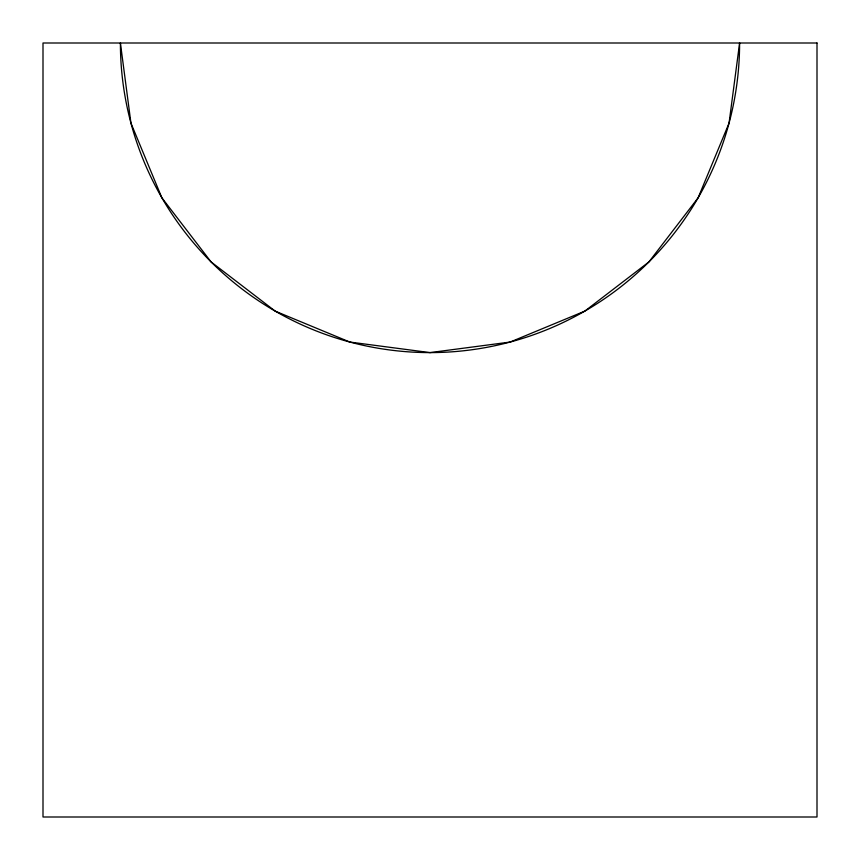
<?xml version="1.0" encoding="UTF-8"?>
<svg xmlns="http://www.w3.org/2000/svg" width="860" height="860" viewBox="0 0 860 860"><rect width="100%" height="100%" fill="white"/><g stroke="black" fill="none" stroke-linecap="round" stroke-linejoin="round"><path stroke-width="1.29" d="M739.6 43L729.054 123.13L698.126 197.8L648.924 261.924L584.8 311.127L510.13 342.054L430 352.6L349.869 342.054L275.2 311.127L211.076 261.924L161.874 197.8L130.946 123.13L120.4 43A309.6 309.6 0 0 0 430 352.6A309.6 309.6 0 0 0 739.6 43M817 43L43 43L43 817L817 817L817 43"/></g></svg>
